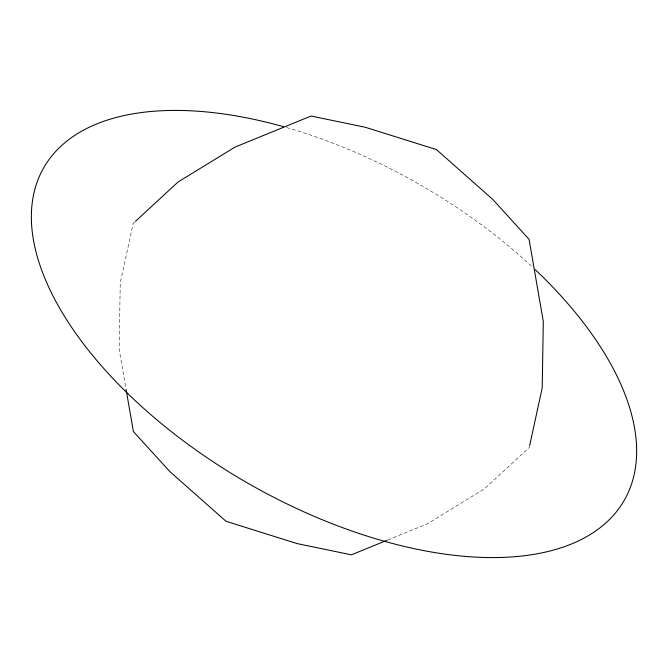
<?xml version="1.0" encoding="UTF-8"?>
<svg xmlns="http://www.w3.org/2000/svg" width="668" height="668" viewBox="0 0 668 668"><rect width="100%" height="100%" fill="white"/><g stroke="black" fill="none" stroke-linecap="round" stroke-linejoin="round"><path stroke-width="0.5" stroke-dasharray="3.34 2.5" d="M529.707 445.422L529.273 447.443L484.3 488.943L427.487 523.745L387.039 540.278M134.711 222.018L133.183 223.429L120.24 283.04L119.146 349.364L125.91 388.392M286.555 127.555A334.518 172.286 29.8 0 1 532.88 267.442"/><path stroke-width="1" d="M529.707 445.422L542.216 387.824L543.309 321.508L529.073 239.344L492.667 199.331L436.421 149.574L365.196 127.246L311.046 116.032L234.969 147.119L178.147 181.921L135.47 221.317M387.039 540.278L351.41 554.832L297.252 543.627L226.034 521.29L169.789 471.533L133.383 431.528L126.085 389.419M535.227 269.655A334.518 172.286 29.8 0 1 509.408 557.087A334.518 172.286 29.8 0 1 54.425 298.696A334.518 172.286 29.8 0 1 283.474 126.686"/></g></svg>
